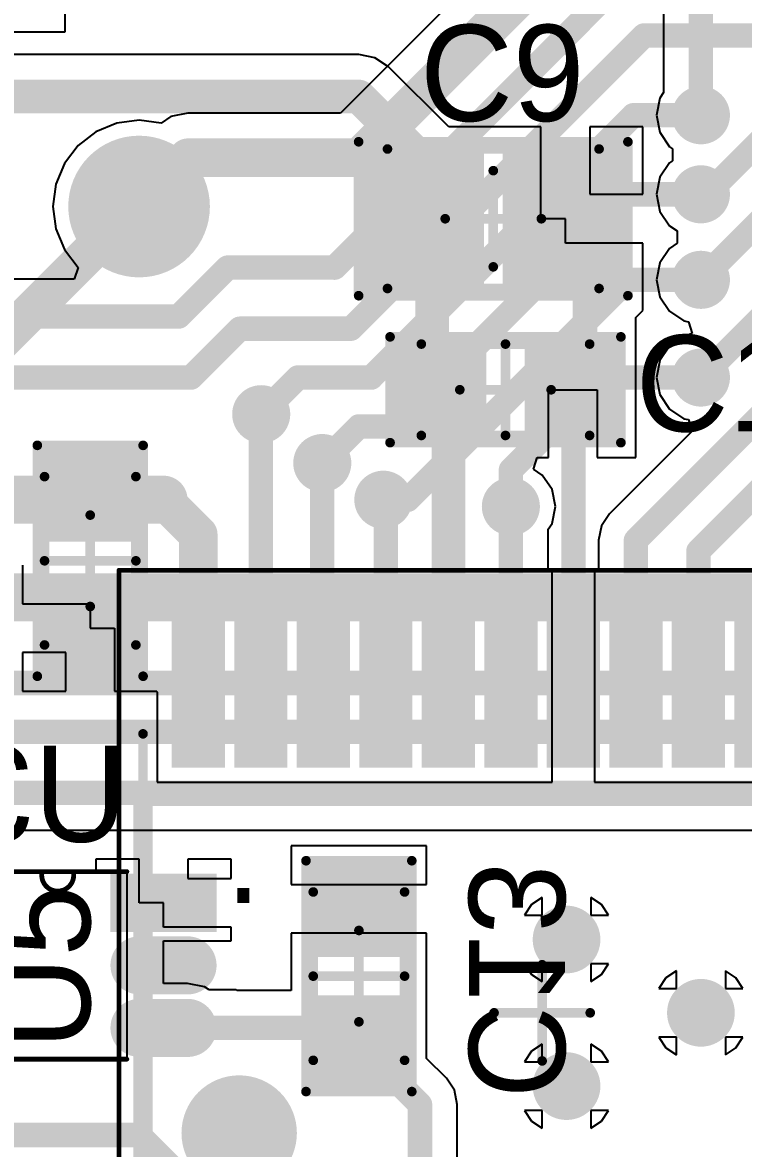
# Model space of a CAD drawing. Header units: millimetres. Extents: x 119.5 to 187.2, y 82 to 144.9.
# Drawn here: x 149.79 to 157.29, y 99.17 to 110.88 of the extents above; entities that cross this region are included whole.
import ezdxf

# ---------------------------------------------------------------- set-up
doc = ezdxf.new("R2010")
doc.units = ezdxf.units.MM
for name, color, linetype in [('BottomLayer', 5, 'Continuous'), ('BottomOverlay', 54, 'Continuous'), ('BottomPaste', 16, 'Continuous'), ('BottomSolder', 6, 'Continuous'), ('Mechanical13', 56, 'Continuous'), ('Mechanical15', 56, 'Continuous'), ('MultiLayer', 9, 'Continuous'), ('TopLayer', 1, 'Continuous'), ('TopOverlay', 2, 'Continuous'), ('TopPaste', 8, 'Continuous'), ('TopSolder', 216, 'Continuous'), ('ViaHoleLayer', 16, 'Continuous')]:
    doc.layers.add(name, color=color, linetype=linetype)

msp = doc.modelspace()

# ---------------------------------------------------------------- linework, layer by layer
at = {"layer": 'BottomLayer'}
for p, q in [((155.448, 112.287), (153.097, 109.937)), ((151.511, 109.937), (151.334, 109.902)), ((153.097, 109.937), (151.511, 109.937)), ((151.511, 109.937), (151.511, 109.937)), ((150.771, 109.832), (150.555, 109.743)), ((151.003, 109.863), (150.771, 109.832)), ((151.231, 109.833), (151.003, 109.863)), ((151.334, 109.902), (151.231, 109.833)), ((150.555, 109.743), (150.369, 109.6)), ((150.369, 109.6), (150.226, 109.414)), ((150.226, 109.414), (150.137, 109.198)), ((150.137, 109.198), (150.106, 108.966)), ((150.106, 108.966), (150.137, 108.734)), ((150.137, 108.734), (150.226, 108.518)), ((150.226, 108.518), (150.369, 108.332)), ((150.369, 108.332), (150.328, 108.211)), ((150.369, 108.332), (150.369, 108.332)), ((150.328, 108.211), (149.512, 108.211)), ((149.259, 102.482), (163.648, 102.482)), ((153.993, 102.319), (152.585, 102.319)), ((152.585, 102.319), (152.585, 101.919)), ((153.993, 101.919), (153.993, 102.319)), ((151.003, 102.181), (150.553, 102.181)), ((150.553, 102.181), (150.553, 102.052)), ((151.003, 101.727), (151.003, 102.181)), ((151.961, 102.181), (151.511, 102.181)), ((151.511, 102.181), (151.511, 101.981)), ((151.961, 101.981), (151.961, 102.181)), ((149.352, 102.052), (150.876, 102.052)), ((150.553, 102.052), (149.636, 102.052)), ((150.876, 102.052), (150.876, 100.102)), ((151.511, 101.981), (151.961, 101.981)), ((152.585, 101.919), (153.993, 101.919)), ((151.257, 101.727), (151.003, 101.727)), ((151.257, 101.473), (151.257, 101.727)), ((155.194, 101.782), (155.085, 101.709)), ((155.194, 101.6), (155.194, 101.782)), ((155.811, 101.709), (155.702, 101.782)), ((155.702, 101.782), (155.702, 101.6)), ((155.085, 101.709), (155.012, 101.6)), ((155.884, 101.6), (155.811, 101.709)), ((155.012, 101.6), (155.194, 101.6)), ((155.702, 101.6), (155.884, 101.6)), ((151.961, 101.473), (151.257, 101.473)), ((151.961, 101.331), (151.961, 101.473)), ((153.993, 101.411), (152.585, 101.411)), ((152.585, 101.411), (152.585, 101.011)), ((153.993, 101.011), (153.993, 101.411)), ((151.257, 100.89), (151.257, 101.331)), ((151.257, 101.331), (151.961, 101.331)), ((155.194, 101.092), (155.012, 101.092)), ((155.012, 101.092), (155.085, 100.983)), ((155.194, 100.91), (155.194, 101.092)), ((155.884, 101.092), (155.702, 101.092)), ((155.702, 101.092), (155.702, 100.91)), ((155.811, 100.983), (155.884, 101.092)), ((156.591, 101.02), (156.482, 100.947)), ((156.591, 100.838), (156.591, 101.02)), ((157.208, 100.947), (157.099, 101.02)), ((157.099, 101.02), (157.099, 100.838)), ((152.585, 101.011), (152.585, 101.011)), ((152.585, 101.011), (152.585, 100.919)), ((152.585, 100.919), (152.585, 100.919)), ((152.585, 100.919), (152.585, 100.815)), ((153.993, 100.919), (153.993, 101.011)), ((153.993, 101.011), (153.993, 101.011)), ((153.993, 100.11), (153.993, 100.919)), ((153.993, 100.919), (153.993, 100.919)), ((153.993, 100.919), (153.993, 100.919)), ((153.993, 100.919), (153.993, 100.919)), ((155.085, 100.983), (155.194, 100.91)), ((155.702, 100.91), (155.811, 100.983)), ((156.482, 100.947), (156.409, 100.838)), ((157.281, 100.838), (157.208, 100.947)), ((151.507, 100.89), (151.257, 100.89)), ((151.684, 100.855), (151.507, 100.89)), ((151.732, 100.823), (151.684, 100.855)), ((152.012, 100.823), (151.732, 100.823)), ((152.018, 100.815), (152.012, 100.823)), ((152.585, 100.815), (152.018, 100.815)), ((156.409, 100.838), (156.591, 100.838)), ((157.099, 100.838), (157.281, 100.838)), ((156.591, 100.33), (156.409, 100.33)), ((156.409, 100.33), (156.482, 100.221)), ((156.591, 100.148), (156.591, 100.33)), ((157.281, 100.33), (157.099, 100.33)), ((157.099, 100.33), (157.099, 100.148)), ((157.208, 100.221), (157.281, 100.33)), ((155.194, 100.258), (155.085, 100.185)), ((155.194, 100.076), (155.194, 100.258)), ((155.811, 100.185), (155.702, 100.258)), ((155.702, 100.258), (155.702, 100.076)), ((156.482, 100.221), (156.591, 100.148)), ((157.099, 100.148), (157.208, 100.221)), ((150.876, 100.102), (149.352, 100.102)), ((154.199, 99.905), (153.993, 100.11)), ((155.085, 100.185), (155.012, 100.076)), ((155.884, 100.076), (155.811, 100.185)), ((155.012, 100.076), (155.194, 100.076)), ((155.702, 100.076), (155.884, 100.076)), ((154.283, 99.779), (154.199, 99.905)), ((154.312, 99.63), (154.283, 99.779)), ((154.312, 95.284), (154.312, 99.63)), ((155.194, 99.568), (155.012, 99.568)), ((155.012, 99.568), (155.085, 99.459)), ((155.194, 99.386), (155.194, 99.568)), ((155.884, 99.568), (155.702, 99.568)), ((155.702, 99.568), (155.702, 99.386)), ((155.811, 99.459), (155.884, 99.568)), ((155.085, 99.459), (155.194, 99.386)), ((155.702, 99.386), (155.811, 99.459))]:
    msp.add_line(p, q, dxfattribs=at)
for points, const_width in [([(153.289, 109.474), (155.775, 111.96)], 0.4), ([(153.035, 108.331), (155.956, 111.252)], 0.254), ([(153.206, 107.696), (156.254, 110.744)], 0.254), ([(156.254, 110.744), (167.215, 110.744)], 0.254), ([(153.416, 107.188), (156.143, 109.915)], 0.254), ([(156.143, 109.915), (156.845, 109.915)], 0.254), ([(151.003, 108.966), (151.511, 109.474)], 0.4), ([(151.511, 109.474), (153.289, 109.474)], 0.4), ([(153.67, 106.68), (156.083, 109.093)], 0.254), ([(156.083, 109.093), (156.845, 109.093)], 0.254), ([(151.416, 107.823), (151.924, 108.331)], 0.254), ([(151.924, 108.331), (153.035, 108.331)], 0.254), ([(153.797, 105.918), (156.083, 108.204)], 0.254), ([(156.083, 108.204), (156.845, 108.204)], 0.254), ([(149.098, 107.823), (151.416, 107.823)], 0.254), ([(151.543, 107.188), (152.051, 107.696)], 0.254), ([(152.051, 107.696), (153.206, 107.696)], 0.254), ([(148.844, 107.188), (151.543, 107.188)], 0.254), ([(152.273, 106.807), (152.654, 107.188)], 0.254), ([(152.654, 107.188), (153.416, 107.188)], 0.254), ([(154.869, 106.228), (155.829, 107.188)], 0.254), ([(155.829, 107.188), (156.845, 107.188)], 0.254), ([(152.908, 106.299), (153.289, 106.68)], 0.254), ([(153.289, 106.68), (153.67, 106.68)], 0.254), ([(154.869, 105.847), (154.869, 106.228)], 0.254), ([(153.543, 105.918), (153.797, 105.918)], 0.254), ([(146.558, 104.902), (159.258, 104.902)], 0.5), ([(146.177, 104.013), (162.56, 104.013)], 0.254), ([(146.812, 103.505), (162.814, 103.505)], 0.254), ([(149.098, 102.87), (163.83, 102.87)], 0.254), ([(151.007, 101.077), (151.507, 101.077)], 0.4), ([(151.007, 100.427), (151.507, 100.427)], 0.4), ([(151.257, 100.427), (153.127, 100.427)], 0.254), ([(153.289, 100.265), (153.924, 99.63)], 0.254), ([(153.924, 95.123), (153.924, 99.63)], 0.254), ([(148.59, 99.314), (151.003, 99.314)], 0.254), ([(151.003, 99.314), (152.146, 98.171)], 0.254)]:
    msp.add_lwpolyline(points, dxfattribs=dict(at, const_width=const_width))
for points, const_width in [([(156.19, 110.744, 1), (156.317, 110.744, 1)], 0.127), ([(156.19, 110.744, 1), (156.317, 110.744, 1)], 0.127), ([(156.079, 109.915, 1), (156.206, 109.915, 1)], 0.127), ([(156.079, 109.915, 1), (156.206, 109.915, 1)], 0.127), ([(156.745, 109.915, 1), (156.945, 109.915, 1)], 0.2), ([(156.781, 109.915, 1), (156.909, 109.915, 1)], 0.127), ([(150.685, 108.966, 1), (151.321, 108.966, 1)], 0.635), ([(151.411, 109.474, 1), (151.611, 109.474, 1)], 0.2), ([(151.411, 109.474, 1), (151.611, 109.474, 1)], 0.2), ([(153.189, 109.474, 1), (153.389, 109.474, 1)], 0.2), ([(153.189, 109.474, 1), (153.389, 109.474, 1)], 0.2), ([(156.019, 109.093, 1), (156.147, 109.093, 1)], 0.127), ([(156.019, 109.093, 1), (156.147, 109.093, 1)], 0.127), ([(156.745, 109.093, 1), (156.945, 109.093, 1)], 0.2), ([(156.781, 109.093, 1), (156.909, 109.093, 1)], 0.127), ([(150.903, 108.966, 1), (151.103, 108.966, 1)], 0.2), ([(151.86, 108.331, 1), (151.987, 108.331, 1)], 0.127), ([(151.86, 108.331, 1), (151.987, 108.331, 1)], 0.127), ([(152.971, 108.331, 1), (153.099, 108.331, 1)], 0.127), ([(152.971, 108.331, 1), (153.099, 108.331, 1)], 0.127), ([(156.745, 108.204, 1), (156.945, 108.204, 1)], 0.2), ([(156.019, 108.204, 1), (156.147, 108.204, 1)], 0.127), ([(156.019, 108.204, 1), (156.147, 108.204, 1)], 0.127), ([(156.781, 108.204, 1), (156.909, 108.204, 1)], 0.127), ([(151.352, 107.823, 1), (151.479, 107.823, 1)], 0.127), ([(151.352, 107.823, 1), (151.479, 107.823, 1)], 0.127), ([(151.987, 107.696, 1), (152.114, 107.696, 1)], 0.127), ([(151.987, 107.696, 1), (152.114, 107.696, 1)], 0.127), ([(153.142, 107.696, 1), (153.269, 107.696, 1)], 0.127), ([(153.142, 107.696, 1), (153.269, 107.696, 1)], 0.127), ([(156.745, 107.188, 1), (156.945, 107.188, 1)], 0.2), ([(151.479, 107.188, 1), (151.606, 107.188, 1)], 0.127), ([(151.479, 107.188, 1), (151.606, 107.188, 1)], 0.127), ([(152.59, 107.188, 1), (152.718, 107.188, 1)], 0.127), ([(152.59, 107.188, 1), (152.718, 107.188, 1)], 0.127), ([(153.352, 107.188, 1), (153.48, 107.188, 1)], 0.127), ([(153.352, 107.188, 1), (153.48, 107.188, 1)], 0.127), ([(155.766, 107.188, 1), (155.893, 107.188, 1)], 0.127), ([(155.766, 107.188, 1), (155.893, 107.188, 1)], 0.127), ([(156.781, 107.188, 1), (156.909, 107.188, 1)], 0.127), ([(152.173, 106.807, 1), (152.373, 106.807, 1)], 0.2), ([(152.209, 106.807, 1), (152.337, 106.807, 1)], 0.127), ([(153.225, 106.68, 1), (153.352, 106.68, 1)], 0.127), ([(153.225, 106.68, 1), (153.352, 106.68, 1)], 0.127), ([(153.607, 106.68, 1), (153.733, 106.68, 1)], 0.127), ([(153.607, 106.68, 1), (153.733, 106.68, 1)], 0.127), ([(152.808, 106.299, 1), (153.008, 106.299, 1)], 0.2), ([(152.845, 106.299, 1), (152.971, 106.299, 1)], 0.127), ([(154.806, 106.228, 1), (154.933, 106.228, 1)], 0.127), ([(154.806, 106.228, 1), (154.933, 106.228, 1)], 0.127), ([(153.443, 105.918, 1), (153.643, 105.918, 1)], 0.2), ([(153.48, 105.918, 1), (153.607, 105.918, 1)], 0.127), ([(153.733, 105.918, 1), (153.861, 105.918, 1)], 0.127), ([(153.733, 105.918, 1), (153.861, 105.918, 1)], 0.127), ([(154.769, 105.847, 1), (154.969, 105.847, 1)], 0.2), ([(154.806, 105.847, 1), (154.933, 105.847, 1)], 0.127), ([(155.323, 101.346, 1), (155.573, 101.346, 1)], 0.25), ([(150.907, 101.077, 1), (151.107, 101.077, 1)], 0.2), ([(151.407, 101.077, 1), (151.607, 101.077, 1)], 0.2), ([(156.72, 100.584, 1), (156.97, 100.584, 1)], 0.25), ([(150.907, 100.427, 1), (151.107, 100.427, 1)], 0.2), ([(151.194, 100.427, 1), (151.321, 100.427, 1)], 0.127), ([(151.407, 100.427, 1), (151.607, 100.427, 1)], 0.2), ([(153.063, 100.427, 1), (153.19, 100.427, 1)], 0.127), ([(153.225, 100.265, 1), (153.352, 100.265, 1)], 0.127), ([(155.323, 99.822, 1), (155.573, 99.822, 1)], 0.25), ([(153.861, 99.63, 1), (153.988, 99.63, 1)], 0.127), ([(153.861, 99.63, 1), (153.988, 99.63, 1)], 0.127), ([(150.94, 99.314, 1), (151.066, 99.314, 1)], 0.127), ([(150.94, 99.314, 1), (151.066, 99.314, 1)], 0.127)]:
    msp.add_lwpolyline(points, format="xyb", close=True, dxfattribs=dict(at, const_width=const_width))
for points in [[(153.739, 102.065), (152.839, 102.065), (153.739, 101.265), (152.839, 101.265)], [(151.707, 101.927), (150.807, 101.927), (151.707, 101.527), (150.807, 101.527)], [(153.739, 100.665), (152.839, 100.665), (153.739, 99.865), (152.839, 99.865)]]:
    msp.add_solid(points, dxfattribs=at)
at = {"layer": 'BottomOverlay', "const_width": 0.05}
for points in [[(149.352, 102.052), (150.319, 102.052)], [(149.995, 102.052), (150.876, 102.052)], [(149.352, 100.102), (150.876, 100.102)]]:
    msp.add_lwpolyline(points, dxfattribs=at)
msp.add_lwpolyline([(150.319, 102.052, -1.253198), (149.995, 102.052)], format="xyb", dxfattribs=at)
at = {"layer": 'BottomOverlay', "const_width": 0.025}
for points in [[(149.982, 102.052, 1), (150.007, 102.052, 1)], [(149.982, 102.052, 1), (150.007, 102.052, 1)], [(150.307, 102.052, 1), (150.332, 102.052, 1)], [(150.307, 102.052, 1), (150.332, 102.052, 1)], [(150.864, 102.052, 1), (150.888, 102.052, 1)], [(150.864, 100.102, 1), (150.888, 100.102, 1)]]:
    msp.add_lwpolyline(points, format="xyb", close=True, dxfattribs=at)
at = {"layer": 'BottomPaste', "const_width": 0.4}
for points in [[(151.007, 101.077), (151.507, 101.077)], [(151.007, 100.427), (151.507, 100.427)]]:
    msp.add_lwpolyline(points, dxfattribs=at)
at = {"layer": 'BottomPaste', "const_width": 0.2}
for points in [[(150.907, 101.077, 1), (151.107, 101.077, 1)], [(151.407, 101.077, 1), (151.607, 101.077, 1)], [(150.907, 100.427, 1), (151.107, 100.427, 1)], [(151.407, 100.427, 1), (151.607, 100.427, 1)]]:
    msp.add_lwpolyline(points, format="xyb", close=True, dxfattribs=at)
at = {"layer": 'BottomPaste'}
for points in [[(153.739, 102.065), (152.839, 102.065), (153.739, 101.265), (152.839, 101.265)], [(151.707, 101.927), (150.807, 101.927), (151.707, 101.527), (150.807, 101.527)], [(153.739, 100.665), (152.839, 100.665), (153.739, 99.865), (152.839, 99.865)]]:
    msp.add_solid(points, dxfattribs=at)
at = {"layer": 'BottomSolder'}
for points, const_width in [([(156.694, 109.915, 1), (156.996, 109.915, 1)], 0.302), ([(150.635, 108.966, 1), (151.371, 108.966, 1)], 0.737), ([(156.694, 109.093, 1), (156.996, 109.093, 1)], 0.302), ([(156.694, 108.204, 1), (156.996, 108.204, 1)], 0.302), ([(156.694, 107.188, 1), (156.996, 107.188, 1)], 0.302), ([(152.122, 106.807, 1), (152.424, 106.807, 1)], 0.302), ([(152.757, 106.299, 1), (153.059, 106.299, 1)], 0.302), ([(153.392, 105.918, 1), (153.694, 105.918, 1)], 0.302), ([(154.718, 105.847, 1), (155.02, 105.847, 1)], 0.302), ([(155.272, 101.346, 1), (155.624, 101.346, 1)], 0.352), ([(150.856, 101.077, 1), (151.158, 101.077, 1)], 0.302), ([(151.356, 101.077, 1), (151.658, 101.077, 1)], 0.302), ([(156.669, 100.584, 1), (157.021, 100.584, 1)], 0.352), ([(150.856, 100.427, 1), (151.158, 100.427, 1)], 0.302), ([(151.356, 100.427, 1), (151.658, 100.427, 1)], 0.302), ([(155.272, 99.822, 1), (155.624, 99.822, 1)], 0.352)]:
    msp.add_lwpolyline(points, format="xyb", close=True, dxfattribs=dict(at, const_width=const_width))
at = {"layer": 'BottomSolder', "const_width": 0.603}
for points in [[(151.007, 101.077), (151.507, 101.077)], [(151.007, 100.427), (151.507, 100.427)]]:
    msp.add_lwpolyline(points, dxfattribs=at)
at = {"layer": 'BottomSolder'}
for points in [[(153.841, 102.167), (152.737, 102.167), (153.841, 101.163), (152.737, 101.163)], [(151.809, 102.029), (150.705, 102.029), (151.809, 101.425), (150.705, 101.425)], [(153.841, 100.767), (152.737, 100.767), (153.841, 99.763), (152.737, 99.763)]]:
    msp.add_solid(points, dxfattribs=at)
at = {"layer": 'Mechanical13', "const_width": 0.1}
for points in [[(153.586, 109.564), (155.786, 109.564)], [(153.586, 108.114), (153.586, 109.564)], [(155.786, 108.114), (155.786, 109.564)], [(153.586, 108.114), (155.786, 108.114)], [(153.938, 106.586), (153.938, 107.536)], [(153.938, 107.536), (155.688, 107.536)], [(155.688, 106.586), (155.688, 107.536)], [(153.938, 106.586), (155.688, 106.586)], [(150.02, 106.158), (150.97, 106.158)], [(150.02, 104.408), (150.02, 106.158)], [(150.97, 104.408), (150.97, 106.158)], [(150.02, 104.408), (150.97, 104.408)], [(151.044, 97.684), (151.044, 103.484)], [(151.044, 103.484), (159.344, 103.484)], [(152.814, 100.09), (152.814, 101.84)], [(152.814, 101.84), (153.764, 101.84)], [(153.764, 100.09), (153.764, 101.84)], [(152.814, 100.09), (153.764, 100.09)]]:
    msp.add_lwpolyline(points, dxfattribs=at)
at = {"layer": 'Mechanical13', "const_width": 0.05}
for points in [[(153.561, 109.564, 1), (153.611, 109.564, 1)], [(153.561, 109.564, 1), (153.611, 109.564, 1)], [(155.761, 109.564, 1), (155.811, 109.564, 1)], [(155.761, 109.564, 1), (155.811, 109.564, 1)], [(153.561, 108.114, 1), (153.611, 108.114, 1)], [(153.561, 108.114, 1), (153.611, 108.114, 1)], [(155.761, 108.114, 1), (155.811, 108.114, 1)], [(155.761, 108.114, 1), (155.811, 108.114, 1)], [(153.913, 107.536, 1), (153.963, 107.536, 1)], [(153.913, 107.536, 1), (153.963, 107.536, 1)], [(155.663, 107.536, 1), (155.713, 107.536, 1)], [(155.663, 107.536, 1), (155.713, 107.536, 1)], [(153.913, 106.586, 1), (153.963, 106.586, 1)], [(153.913, 106.586, 1), (153.963, 106.586, 1)], [(155.663, 106.586, 1), (155.713, 106.586, 1)], [(155.663, 106.586, 1), (155.713, 106.586, 1)], [(149.995, 106.158, 1), (150.045, 106.158, 1)], [(149.995, 106.158, 1), (150.045, 106.158, 1)], [(150.945, 106.158, 1), (150.995, 106.158, 1)], [(150.945, 106.158, 1), (150.995, 106.158, 1)], [(149.995, 104.408, 1), (150.045, 104.408, 1)], [(149.995, 104.408, 1), (150.045, 104.408, 1)], [(150.945, 104.408, 1), (150.995, 104.408, 1)], [(150.945, 104.408, 1), (150.995, 104.408, 1)], [(151.019, 103.484, 1), (151.069, 103.484, 1)], [(151.019, 103.484, 1), (151.069, 103.484, 1)], [(152.789, 101.84, 1), (152.839, 101.84, 1)], [(152.789, 101.84, 1), (152.839, 101.84, 1)], [(153.739, 101.84, 1), (153.789, 101.84, 1)], [(153.739, 101.84, 1), (153.789, 101.84, 1)], [(152.789, 100.09, 1), (152.839, 100.09, 1)], [(152.789, 100.09, 1), (152.839, 100.09, 1)], [(153.739, 100.09, 1), (153.789, 100.09, 1)], [(153.739, 100.09, 1), (153.789, 100.09, 1)]]:
    msp.add_lwpolyline(points, format="xyb", close=True, dxfattribs=at)
at = {"layer": 'Mechanical15'}
for points, const_width in [([(153.286, 109.639), (156.086, 109.639)], 0.1), ([(153.286, 108.039), (153.286, 109.639)], 0.1), ([(156.086, 108.039), (156.086, 109.639)], 0.1), ([(154.686, 108.339), (154.686, 109.339)], 0.1), ([(154.186, 108.839), (155.186, 108.839)], 0.1), ([(153.286, 108.039), (156.086, 108.039)], 0.1), ([(153.613, 106.511), (153.613, 107.611)], 0.1), ([(153.613, 107.611), (156.013, 107.611)], 0.1), ([(154.813, 106.586), (154.813, 107.536)], 0.1), ([(156.013, 106.511), (156.013, 107.611)], 0.1), ([(154.338, 107.061), (155.288, 107.061)], 0.1), ([(149.945, 106.483), (151.045, 106.483)], 0.1), ([(149.945, 104.083), (149.945, 106.483)], 0.1), ([(151.045, 104.083), (151.045, 106.483)], 0.1), ([(153.613, 106.511), (156.013, 106.511)], 0.1), ([(150.495, 104.808), (150.495, 105.758)], 0.1), ([(150.02, 105.283), (150.97, 105.283)], 0.1), ([(150.794, 95.984), (150.794, 105.184)], 0.05), ([(150.794, 105.184), (159.594, 105.184)], 0.05), ([(149.945, 104.083), (151.045, 104.083)], 0.1), ([(152.739, 99.765), (152.739, 102.165)], 0.1), ([(152.739, 102.165), (153.839, 102.165)], 0.1), ([(153.839, 99.765), (153.839, 102.165)], 0.1), ([(153.289, 100.49), (153.289, 101.44)], 0.1), ([(155.194, 100.084), (155.194, 101.084)], 0.1), ([(152.814, 100.965), (153.764, 100.965)], 0.1), ([(154.694, 100.584), (155.694, 100.584)], 0.1), ([(152.739, 99.765), (153.839, 99.765)], 0.1)]:
    msp.add_lwpolyline(points, dxfattribs=dict(at, const_width=const_width))
for points, const_width in [([(153.261, 109.639, 1), (153.311, 109.639, 1)], 0.05), ([(153.261, 109.639, 1), (153.311, 109.639, 1)], 0.05), ([(156.061, 109.639, 1), (156.111, 109.639, 1)], 0.05), ([(156.061, 109.639, 1), (156.111, 109.639, 1)], 0.05), ([(154.661, 109.339, 1), (154.711, 109.339, 1)], 0.05), ([(154.161, 108.839, 1), (154.211, 108.839, 1)], 0.05), ([(155.161, 108.839, 1), (155.211, 108.839, 1)], 0.05), ([(154.661, 108.339, 1), (154.711, 108.339, 1)], 0.05), ([(153.261, 108.039, 1), (153.311, 108.039, 1)], 0.05), ([(153.261, 108.039, 1), (153.311, 108.039, 1)], 0.05), ([(156.061, 108.039, 1), (156.111, 108.039, 1)], 0.05), ([(156.061, 108.039, 1), (156.111, 108.039, 1)], 0.05), ([(153.588, 107.611, 1), (153.638, 107.611, 1)], 0.05), ([(153.588, 107.611, 1), (153.638, 107.611, 1)], 0.05), ([(154.788, 107.536, 1), (154.838, 107.536, 1)], 0.05), ([(155.988, 107.611, 1), (156.038, 107.611, 1)], 0.05), ([(155.988, 107.611, 1), (156.038, 107.611, 1)], 0.05), ([(154.313, 107.061, 1), (154.363, 107.061, 1)], 0.05), ([(155.263, 107.061, 1), (155.313, 107.061, 1)], 0.05), ([(149.92, 106.483, 1), (149.97, 106.483, 1)], 0.05), ([(149.92, 106.483, 1), (149.97, 106.483, 1)], 0.05), ([(151.02, 106.483, 1), (151.07, 106.483, 1)], 0.05), ([(151.02, 106.483, 1), (151.07, 106.483, 1)], 0.05), ([(153.588, 106.511, 1), (153.638, 106.511, 1)], 0.05), ([(153.588, 106.511, 1), (153.638, 106.511, 1)], 0.05), ([(154.788, 106.586, 1), (154.838, 106.586, 1)], 0.05), ([(155.988, 106.511, 1), (156.038, 106.511, 1)], 0.05), ([(155.988, 106.511, 1), (156.038, 106.511, 1)], 0.05), ([(150.47, 105.758, 1), (150.52, 105.758, 1)], 0.05), ([(149.995, 105.283, 1), (150.045, 105.283, 1)], 0.05), ([(150.945, 105.283, 1), (150.995, 105.283, 1)], 0.05), ([(150.782, 105.184, 1), (150.807, 105.184, 1)], 0.025), ([(150.782, 105.184, 1), (150.807, 105.184, 1)], 0.025), ([(150.47, 104.808, 1), (150.52, 104.808, 1)], 0.05), ([(149.92, 104.083, 1), (149.97, 104.083, 1)], 0.05), ([(149.92, 104.083, 1), (149.97, 104.083, 1)], 0.05), ([(151.02, 104.083, 1), (151.07, 104.083, 1)], 0.05), ([(151.02, 104.083, 1), (151.07, 104.083, 1)], 0.05), ([(152.714, 102.165, 1), (152.764, 102.165, 1)], 0.05), ([(152.714, 102.165, 1), (152.764, 102.165, 1)], 0.05), ([(153.814, 102.165, 1), (153.864, 102.165, 1)], 0.05), ([(153.814, 102.165, 1), (153.864, 102.165, 1)], 0.05), ([(153.264, 101.44, 1), (153.314, 101.44, 1)], 0.05), ([(155.169, 101.084, 1), (155.219, 101.084, 1)], 0.05), ([(152.789, 100.965, 1), (152.839, 100.965, 1)], 0.05), ([(153.739, 100.965, 1), (153.789, 100.965, 1)], 0.05), ([(154.669, 100.584, 1), (154.719, 100.584, 1)], 0.05), ([(155.669, 100.584, 1), (155.719, 100.584, 1)], 0.05), ([(153.264, 100.49, 1), (153.314, 100.49, 1)], 0.05), ([(155.169, 100.084, 1), (155.219, 100.084, 1)], 0.05), ([(152.714, 99.765, 1), (152.764, 99.765, 1)], 0.05), ([(152.714, 99.765, 1), (152.764, 99.765, 1)], 0.05), ([(153.814, 99.765, 1), (153.864, 99.765, 1)], 0.05), ([(153.814, 99.765, 1), (153.864, 99.765, 1)], 0.05)]:
    msp.add_lwpolyline(points, format="xyb", close=True, dxfattribs=dict(at, const_width=const_width))
at = {"layer": 'MultiLayer'}
for points, const_width in [([(156.745, 109.915, 1), (156.945, 109.915, 1)], 0.2), ([(150.685, 108.966, 1), (151.321, 108.966, 1)], 0.635), ([(156.745, 109.093, 1), (156.945, 109.093, 1)], 0.2), ([(156.745, 108.204, 1), (156.945, 108.204, 1)], 0.2), ([(156.745, 107.188, 1), (156.945, 107.188, 1)], 0.2), ([(152.173, 106.807, 1), (152.373, 106.807, 1)], 0.2), ([(152.808, 106.299, 1), (153.008, 106.299, 1)], 0.2), ([(153.443, 105.918, 1), (153.643, 105.918, 1)], 0.2), ([(154.769, 105.847, 1), (154.969, 105.847, 1)], 0.2), ([(155.323, 101.346, 1), (155.573, 101.346, 1)], 0.25), ([(156.72, 100.584, 1), (156.97, 100.584, 1)], 0.25), ([(155.323, 99.822, 1), (155.573, 99.822, 1)], 0.25)]:
    msp.add_lwpolyline(points, format="xyb", close=True, dxfattribs=dict(at, const_width=const_width))
at = {"layer": 'TopLayer'}
for p, q in [((156.457, 112.742), (156.457, 110.15)), ((150.236, 110.783), (150.236, 111.633)), ((148.628, 110.783), (150.236, 110.783)), ((153.289, 110.546), (149.352, 110.546)), ((153.456, 110.513), (153.289, 110.546)), ((153.598, 110.418), (153.456, 110.513)), ((154.224, 109.793), (153.598, 110.418)), ((156.457, 110.15), (156.417, 110.092)), ((156.417, 110.092), (156.382, 109.915)), ((156.382, 109.915), (156.417, 109.738)), ((155.182, 109.793), (154.224, 109.793)), ((155.182, 108.839), (155.182, 109.793)), ((156.24, 109.793), (155.69, 109.793)), ((155.69, 109.793), (155.69, 109.093)), ((156.24, 109.093), (156.24, 109.793)), ((156.417, 109.738), (156.518, 109.587)), ((156.518, 109.587), (156.548, 109.567)), ((156.548, 109.567), (156.548, 109.44)), ((156.518, 109.42), (156.417, 109.27)), ((156.548, 109.44), (156.518, 109.42)), ((156.417, 109.27), (156.382, 109.093)), ((155.69, 109.093), (156.24, 109.093)), ((156.382, 109.093), (156.417, 108.916)), ((156.417, 108.916), (156.518, 108.766)), ((155.436, 108.839), (155.182, 108.839)), ((155.436, 108.585), (155.436, 108.839)), ((156.518, 108.766), (156.598, 108.712)), ((156.598, 108.712), (156.598, 108.585)), ((156.24, 108.585), (155.436, 108.585)), ((156.24, 107.885), (156.24, 108.585)), ((156.518, 108.531), (156.417, 108.381)), ((156.598, 108.585), (156.518, 108.531)), ((156.417, 108.381), (156.382, 108.204)), ((156.382, 108.204), (156.417, 108.027)), ((156.417, 108.027), (156.518, 107.877)), ((156.167, 107.812), (156.24, 107.885)), ((156.167, 107.765), (156.167, 107.812)), ((156.24, 107.885), (156.24, 107.885)), ((156.518, 107.877), (156.668, 107.776)), ((156.167, 106.357), (156.167, 107.765)), ((156.167, 107.765), (156.167, 107.765)), ((156.668, 107.776), (156.716, 107.767)), ((156.716, 107.767), (156.753, 107.645)), ((156.668, 107.616), (156.518, 107.515)), ((156.753, 107.645), (156.668, 107.616)), ((156.668, 107.616), (156.668, 107.616)), ((156.518, 107.515), (156.417, 107.365)), ((156.417, 107.365), (156.382, 107.188)), ((156.382, 107.188), (156.417, 107.011)), ((155.259, 106.357), (155.259, 107.061)), ((155.259, 107.061), (155.767, 107.061)), ((155.767, 107.061), (155.767, 106.357)), ((156.417, 107.011), (156.518, 106.861)), ((156.518, 106.861), (156.668, 106.76)), ((156.668, 106.76), (156.716, 106.751)), ((156.716, 106.751), (156.753, 106.629)), ((156.753, 106.629), (155.894, 105.771)), ((155.105, 106.235), (155.142, 106.357)), ((155.142, 106.357), (155.259, 106.357)), ((155.767, 106.357), (156.167, 106.357)), ((155.196, 106.174), (155.105, 106.235)), ((155.297, 106.024), (155.196, 106.174)), ((155.332, 105.847), (155.297, 106.024)), ((155.297, 105.67), (155.332, 105.847)), ((155.894, 105.771), (155.81, 105.645)), ((155.257, 105.611), (155.297, 105.67)), ((155.257, 105.188), (155.257, 105.611)), ((155.81, 105.645), (155.781, 105.496)), ((155.781, 105.496), (155.781, 105.188)), ((149.791, 105.237), (149.791, 105.237)), ((149.791, 105.237), (149.791, 104.837)), ((155.298, 105.188), (155.257, 105.188)), ((155.298, 104.084), (155.298, 105.188)), ((155.781, 105.188), (155.74, 105.188)), ((155.74, 105.188), (155.74, 104.084)), ((149.791, 104.837), (150.495, 104.837)), ((150.495, 104.837), (150.495, 104.583)), ((150.495, 104.583), (150.749, 104.583)), ((150.749, 104.583), (150.749, 103.929)), ((150.241, 104.329), (149.791, 104.329)), ((149.791, 104.329), (149.791, 103.929)), ((150.241, 103.929), (150.241, 104.329)), ((155.298, 102.98), (155.298, 104.084)), ((155.74, 104.084), (155.74, 102.98)), ((149.791, 103.929), (150.241, 103.929)), ((150.749, 103.929), (151.187, 103.929)), ((151.187, 103.929), (151.19, 103.914)), ((151.19, 103.914), (151.19, 102.98)), ((151.19, 102.98), (155.298, 102.98)), ((155.74, 102.98), (159.198, 102.98)), ((155.194, 101.782), (155.085, 101.709)), ((155.194, 101.6), (155.194, 101.782)), ((155.811, 101.709), (155.702, 101.782)), ((155.702, 101.782), (155.702, 101.6)), ((155.085, 101.709), (155.012, 101.6)), ((155.884, 101.6), (155.811, 101.709)), ((155.012, 101.6), (155.194, 101.6)), ((155.702, 101.6), (155.884, 101.6)), ((155.194, 101.092), (155.012, 101.092)), ((155.012, 101.092), (155.085, 100.983)), ((155.194, 100.91), (155.194, 101.092)), ((155.884, 101.092), (155.702, 101.092)), ((155.702, 101.092), (155.702, 100.91)), ((155.811, 100.983), (155.884, 101.092)), ((156.591, 101.02), (156.482, 100.947)), ((156.591, 100.838), (156.591, 101.02)), ((157.208, 100.947), (157.099, 101.02)), ((157.099, 101.02), (157.099, 100.838)), ((155.085, 100.983), (155.194, 100.91)), ((155.702, 100.91), (155.811, 100.983)), ((156.482, 100.947), (156.409, 100.838)), ((157.281, 100.838), (157.208, 100.947)), ((156.409, 100.838), (156.591, 100.838)), ((157.099, 100.838), (157.281, 100.838)), ((156.591, 100.33), (156.409, 100.33)), ((156.409, 100.33), (156.482, 100.221)), ((156.591, 100.148), (156.591, 100.33)), ((157.281, 100.33), (157.099, 100.33)), ((157.099, 100.33), (157.099, 100.148)), ((157.208, 100.221), (157.281, 100.33)), ((155.194, 100.258), (155.085, 100.185)), ((155.194, 100.076), (155.194, 100.258)), ((155.811, 100.185), (155.702, 100.258)), ((155.702, 100.258), (155.702, 100.076)), ((156.482, 100.221), (156.591, 100.148)), ((157.099, 100.148), (157.208, 100.221)), ((155.085, 100.185), (155.012, 100.076)), ((155.884, 100.076), (155.811, 100.185)), ((155.012, 100.076), (155.194, 100.076)), ((155.702, 100.076), (155.884, 100.076)), ((155.194, 99.568), (155.012, 99.568)), ((155.012, 99.568), (155.085, 99.459)), ((155.194, 99.386), (155.194, 99.568)), ((155.884, 99.568), (155.702, 99.568)), ((155.702, 99.568), (155.702, 99.386)), ((155.811, 99.459), (155.884, 99.568)), ((155.085, 99.459), (155.194, 99.386)), ((155.702, 99.386), (155.811, 99.459))]:
    msp.add_line(p, q, dxfattribs=at)
for points, const_width in [([(156.845, 109.915), (156.845, 112.903)], 0.254), ([(156.845, 107.188), (160.147, 110.49)], 0.254), ([(149.352, 110.109), (153.289, 110.109)], 0.35), ([(153.289, 110.109), (153.936, 109.462)], 0.35), ([(156.169, 105.496), (160.782, 110.109)], 0.254), ([(156.819, 105.384), (161.29, 109.855)], 0.254), ([(156.905, 109.093), (157.48, 109.668)], 0.254), ([(153.936, 108.839), (153.936, 109.462)], 0.35), ([(156.845, 108.204), (157.988, 109.347)], 0.254), ([(156.845, 109.093), (156.905, 109.093)], 0.254), ([(150.717, 108.713), (150.717, 108.934)], 0.4), ([(154.051, 108.7), (154.24, 108.889)], 0.254), ([(148.938, 106.934), (150.717, 108.713)], 0.4), ([(154.051, 107.208), (154.051, 108.7)], 0.35), ([(155.64, 107.061), (155.64, 108.789)], 0.254), ([(154.051, 107.208), (154.219, 107.04)], 0.254), ([(154.219, 104.084), (154.219, 107.04)], 0.35), ([(155.519, 106.94), (155.64, 107.061)], 0.254), ([(155.519, 104.084), (155.519, 106.94)], 0.254), ([(152.269, 104.084), (152.269, 106.807)], 0.254), ([(152.908, 104.095), (152.908, 106.299)], 0.254), ([(147.828, 105.918), (151.257, 105.918)], 0.5), ([(151.257, 105.918), (151.619, 105.556)], 0.4), ([(153.569, 104.084), (153.569, 105.918)], 0.254), ([(154.869, 103.83), (154.869, 105.847)], 0.254), ([(151.619, 104.084), (151.619, 105.556)], 0.4), ([(156.169, 104.084), (156.169, 105.496)], 0.254), ([(156.819, 104.084), (156.819, 105.384)], 0.254), ([(152.908, 104.095), (152.919, 104.084)], 0.254)]:
    msp.add_lwpolyline(points, dxfattribs=dict(at, const_width=const_width))
for points, const_width in [([(153.201, 110.109, 1), (153.377, 110.109, 1)], 0.175), ([(153.201, 110.109, 1), (153.377, 110.109, 1)], 0.175), ([(156.745, 109.915, 1), (156.945, 109.915, 1)], 0.2), ([(156.781, 109.915, 1), (156.909, 109.915, 1)], 0.127), ([(150.685, 108.966, 1), (151.321, 108.966, 1)], 0.635), ([(153.849, 109.462, 1), (154.024, 109.462, 1)], 0.175), ([(153.849, 109.462, 1), (154.024, 109.462, 1)], 0.175), ([(156.745, 109.093, 1), (156.945, 109.093, 1)], 0.2), ([(156.781, 109.093, 1), (156.909, 109.093, 1)], 0.127), ([(156.841, 109.093, 1), (156.968, 109.093, 1)], 0.127), ([(156.841, 109.093, 1), (156.968, 109.093, 1)], 0.127), ([(150.617, 108.934, 1), (150.817, 108.934, 1)], 0.2), ([(153.849, 108.839, 1), (154.024, 108.839, 1)], 0.175), ([(154.177, 108.889, 1), (154.304, 108.889, 1)], 0.127), ([(150.617, 108.713, 1), (150.817, 108.713, 1)], 0.2), ([(150.617, 108.713, 1), (150.817, 108.713, 1)], 0.2), ([(153.963, 108.7, 1), (154.139, 108.7, 1)], 0.175), ([(155.577, 108.789, 1), (155.704, 108.789, 1)], 0.127), ([(153.988, 108.7, 1), (154.114, 108.7, 1)], 0.127), ([(156.745, 108.204, 1), (156.945, 108.204, 1)], 0.2), ([(156.781, 108.204, 1), (156.909, 108.204, 1)], 0.127), ([(153.963, 107.208, 1), (154.139, 107.208, 1)], 0.175), ([(156.745, 107.188, 1), (156.945, 107.188, 1)], 0.2), ([(153.988, 107.208, 1), (154.114, 107.208, 1)], 0.127), ([(156.781, 107.188, 1), (156.909, 107.188, 1)], 0.127), ([(154.132, 107.04, 1), (154.307, 107.04, 1)], 0.175), ([(154.156, 107.04, 1), (154.283, 107.04, 1)], 0.127), ([(155.577, 107.061, 1), (155.704, 107.061, 1)], 0.127), ([(155.577, 107.061, 1), (155.704, 107.061, 1)], 0.127), ([(152.173, 106.807, 1), (152.373, 106.807, 1)], 0.2), ([(155.456, 106.94, 1), (155.583, 106.94, 1)], 0.127), ([(155.456, 106.94, 1), (155.583, 106.94, 1)], 0.127), ([(152.206, 106.807, 1), (152.333, 106.807, 1)], 0.127), ([(152.808, 106.299, 1), (153.008, 106.299, 1)], 0.2), ([(152.845, 106.299, 1), (152.971, 106.299, 1)], 0.127), ([(151.132, 105.918, 1), (151.382, 105.918, 1)], 0.25), ([(151.157, 105.918, 1), (151.357, 105.918, 1)], 0.2), ([(153.443, 105.918, 1), (153.643, 105.918, 1)], 0.2), ([(153.506, 105.918, 1), (153.633, 105.918, 1)], 0.127), ([(154.769, 105.847, 1), (154.969, 105.847, 1)], 0.2), ([(154.806, 105.847, 1), (154.933, 105.847, 1)], 0.127), ([(151.519, 105.556, 1), (151.719, 105.556, 1)], 0.2), ([(151.519, 105.556, 1), (151.719, 105.556, 1)], 0.2), ([(156.106, 105.496, 1), (156.233, 105.496, 1)], 0.127), ([(156.106, 105.496, 1), (156.233, 105.496, 1)], 0.127), ([(156.756, 105.384, 1), (156.883, 105.384, 1)], 0.127), ([(156.756, 105.384, 1), (156.883, 105.384, 1)], 0.127), ([(151.519, 104.084, 1), (151.719, 104.084, 1)], 0.2), ([(152.206, 104.084, 1), (152.333, 104.084, 1)], 0.127), ([(152.845, 104.095, 1), (152.971, 104.095, 1)], 0.127), ([(152.845, 104.095, 1), (152.971, 104.095, 1)], 0.127), ([(152.856, 104.084, 1), (152.983, 104.084, 1)], 0.127), ([(153.506, 104.084, 1), (153.633, 104.084, 1)], 0.127), ([(154.132, 104.084, 1), (154.307, 104.084, 1)], 0.175), ([(155.456, 104.084, 1), (155.583, 104.084, 1)], 0.127), ([(156.106, 104.084, 1), (156.233, 104.084, 1)], 0.127), ([(156.756, 104.084, 1), (156.883, 104.084, 1)], 0.127), ([(154.806, 103.83, 1), (154.933, 103.83, 1)], 0.127), ([(155.323, 101.346, 1), (155.573, 101.346, 1)], 0.25), ([(156.72, 100.584, 1), (156.97, 100.584, 1)], 0.25), ([(155.323, 99.822, 1), (155.573, 99.822, 1)], 0.25)]:
    msp.add_lwpolyline(points, format="xyb", close=True, dxfattribs=dict(at, const_width=const_width))
for points in [[(154.486, 108.139), (154.486, 109.539), (153.386, 108.139), (153.386, 109.539)], [(155.986, 108.139), (155.986, 109.539), (154.886, 108.139), (154.886, 109.539)], [(154.513, 106.611), (154.513, 107.511), (153.713, 106.611), (153.713, 107.511)], [(155.913, 106.611), (155.913, 107.511), (155.113, 106.611), (155.113, 107.511)], [(150.045, 105.583), (150.945, 105.583), (150.045, 106.383), (150.945, 106.383)], [(150.045, 104.183), (150.945, 104.183), (150.045, 104.983), (150.945, 104.983)], [(151.794, 104.934), (151.444, 104.934), (151.794, 103.234), (151.444, 103.234)], [(152.444, 104.934), (152.094, 104.934), (152.444, 103.234), (152.094, 103.234)], [(153.094, 104.934), (152.744, 104.934), (153.094, 103.234), (152.744, 103.234)], [(153.744, 104.934), (153.394, 104.934), (153.744, 103.234), (153.394, 103.234)], [(154.394, 104.934), (154.044, 104.934), (154.394, 103.234), (154.044, 103.234)], [(155.044, 104.934), (154.694, 104.934), (155.044, 103.234), (154.694, 103.234)], [(155.694, 104.934), (155.344, 104.934), (155.694, 103.234), (155.344, 103.234)], [(156.344, 104.934), (155.994, 104.934), (156.344, 103.234), (155.994, 103.234)], [(156.994, 104.934), (156.644, 104.934), (156.994, 103.234), (156.644, 103.234)]]:
    msp.add_solid(points, dxfattribs=at)
at = {"layer": 'TopOverlay', "const_width": 0.2}
for points in [[(151.044, 98.334), (151.044, 102.834)], [(151.044, 102.834), (159.344, 102.834)]]:
    msp.add_lwpolyline(points, dxfattribs=at)
at = {"layer": 'TopOverlay'}
for points, const_width in [([(150.994, 102.834, 1), (151.094, 102.834, 1)], 0.1), ([(150.994, 102.834, 1), (151.094, 102.834, 1)], 0.1), ([(152.344, 99.334, 1), (151.744, 99.334, 1)], 0.6), ([(151.594, 99.334, 1), (151.894, 99.334, 1)], 0.3), ([(152.194, 99.334, 1), (152.494, 99.334, 1)], 0.3)]:
    msp.add_lwpolyline(points, format="xyb", close=True, dxfattribs=dict(at, const_width=const_width))
at = {"layer": 'TopPaste'}
for points in [[(154.486, 108.139), (154.486, 109.539), (153.386, 108.139), (153.386, 109.539)], [(155.986, 108.139), (155.986, 109.539), (154.886, 108.139), (154.886, 109.539)], [(154.513, 106.611), (154.513, 107.511), (153.713, 106.611), (153.713, 107.511)], [(155.913, 106.611), (155.913, 107.511), (155.113, 106.611), (155.113, 107.511)], [(150.045, 105.583), (150.945, 105.583), (150.045, 106.383), (150.945, 106.383)], [(150.045, 104.183), (150.945, 104.183), (150.045, 104.983), (150.945, 104.983)], [(151.794, 104.934), (151.444, 104.934), (151.794, 103.234), (151.444, 103.234)], [(152.444, 104.934), (152.094, 104.934), (152.444, 103.234), (152.094, 103.234)], [(153.094, 104.934), (152.744, 104.934), (153.094, 103.234), (152.744, 103.234)], [(153.744, 104.934), (153.394, 104.934), (153.744, 103.234), (153.394, 103.234)], [(154.394, 104.934), (154.044, 104.934), (154.394, 103.234), (154.044, 103.234)], [(155.044, 104.934), (154.694, 104.934), (155.044, 103.234), (154.694, 103.234)], [(155.694, 104.934), (155.344, 104.934), (155.694, 103.234), (155.344, 103.234)], [(156.344, 104.934), (155.994, 104.934), (156.344, 103.234), (155.994, 103.234)], [(156.994, 104.934), (156.644, 104.934), (156.994, 103.234), (156.644, 103.234)]]:
    msp.add_solid(points, dxfattribs=at)
at = {"layer": 'TopSolder'}
for points, const_width in [([(156.694, 109.915, 1), (156.996, 109.915, 1)], 0.302), ([(150.635, 108.966, 1), (151.371, 108.966, 1)], 0.737), ([(156.694, 109.093, 1), (156.996, 109.093, 1)], 0.302), ([(156.694, 108.204, 1), (156.996, 108.204, 1)], 0.302), ([(156.694, 107.188, 1), (156.996, 107.188, 1)], 0.302), ([(152.122, 106.807, 1), (152.424, 106.807, 1)], 0.302), ([(152.757, 106.299, 1), (153.059, 106.299, 1)], 0.302), ([(153.392, 105.918, 1), (153.694, 105.918, 1)], 0.302), ([(154.718, 105.847, 1), (155.02, 105.847, 1)], 0.302), ([(155.272, 101.346, 1), (155.624, 101.346, 1)], 0.352), ([(156.669, 100.584, 1), (157.021, 100.584, 1)], 0.352), ([(155.272, 99.822, 1), (155.624, 99.822, 1)], 0.352)]:
    msp.add_lwpolyline(points, format="xyb", close=True, dxfattribs=dict(at, const_width=const_width))
for points in [[(154.588, 108.037), (154.588, 109.641), (153.284, 108.037), (153.284, 109.641)], [(156.088, 108.037), (156.088, 109.641), (154.784, 108.037), (154.784, 109.641)], [(154.615, 106.509), (154.615, 107.613), (153.611, 106.509), (153.611, 107.613)], [(156.015, 106.509), (156.015, 107.613), (155.011, 106.509), (155.011, 107.613)], [(149.943, 105.481), (151.047, 105.481), (149.943, 106.485), (151.047, 106.485)], [(149.943, 104.081), (151.047, 104.081), (149.943, 105.085), (151.047, 105.085)], [(151.896, 105.036), (151.342, 105.036), (151.896, 103.132), (151.342, 103.132)], [(152.546, 105.036), (151.992, 105.036), (152.546, 103.132), (151.992, 103.132)], [(153.196, 105.036), (152.642, 105.036), (153.196, 103.132), (152.642, 103.132)], [(153.846, 105.036), (153.292, 105.036), (153.846, 103.132), (153.292, 103.132)], [(154.496, 105.036), (153.942, 105.036), (154.496, 103.132), (153.942, 103.132)], [(155.146, 105.036), (154.592, 105.036), (155.146, 103.132), (154.592, 103.132)], [(155.796, 105.036), (155.242, 105.036), (155.796, 103.132), (155.242, 103.132)], [(156.446, 105.036), (155.892, 105.036), (156.446, 103.132), (155.892, 103.132)], [(157.096, 105.036), (156.542, 105.036), (157.096, 103.132), (156.542, 103.132)], [(157.746, 105.036), (157.192, 105.036), (157.746, 103.132), (157.192, 103.132)]]:
    msp.add_solid(points, dxfattribs=at)
at = {"layer": 'ViaHoleLayer'}
for points, const_width in [([(156.77, 109.915, 1), (156.92, 109.915, 1)], 0.15), ([(150.825, 108.966, 1), (151.181, 108.966, 1)], 0.356), ([(156.77, 109.093, 1), (156.92, 109.093, 1)], 0.15), ([(156.77, 108.204, 1), (156.92, 108.204, 1)], 0.15), ([(156.77, 107.188, 1), (156.92, 107.188, 1)], 0.15), ([(152.198, 106.807, 1), (152.348, 106.807, 1)], 0.15), ([(152.833, 106.299, 1), (152.983, 106.299, 1)], 0.15), ([(153.468, 105.918, 1), (153.618, 105.918, 1)], 0.15), ([(154.794, 105.847, 1), (154.944, 105.847, 1)], 0.15), ([(155.373, 101.346, 1), (155.523, 101.346, 1)], 0.15), ([(156.77, 100.584, 1), (156.92, 100.584, 1)], 0.15), ([(155.373, 99.822, 1), (155.523, 99.822, 1)], 0.15)]:
    msp.add_lwpolyline(points, format="xyb", close=True, dxfattribs=dict(at, const_width=const_width))

# ---------------------------------------------------------------- texts
at = {"layer": 'BottomOverlay', "text_generation_flag": 2}
msp.add_text('U3', height=1, dxfattribs=at).set_placement((150.876, 102.362))
for s, rotation, p in [('C13', 270, (154.432, 99.695)), ('.', 360, (152.273, 101.727))]:
    msp.add_text(s, height=1, rotation=rotation, dxfattribs=at).set_placement(p)
at = {"layer": 'TopOverlay'}
msp.add_text('C9', height=1, dxfattribs=at).set_placement((153.924, 109.855))
for s, rotation, p in [('C10', 360, (156.167, 106.629)), ('U5', 90, (150.495, 100.203))]:
    msp.add_text(s, height=1, rotation=rotation, dxfattribs=at).set_placement(p)

doc.saveas('drawing.dxf')
